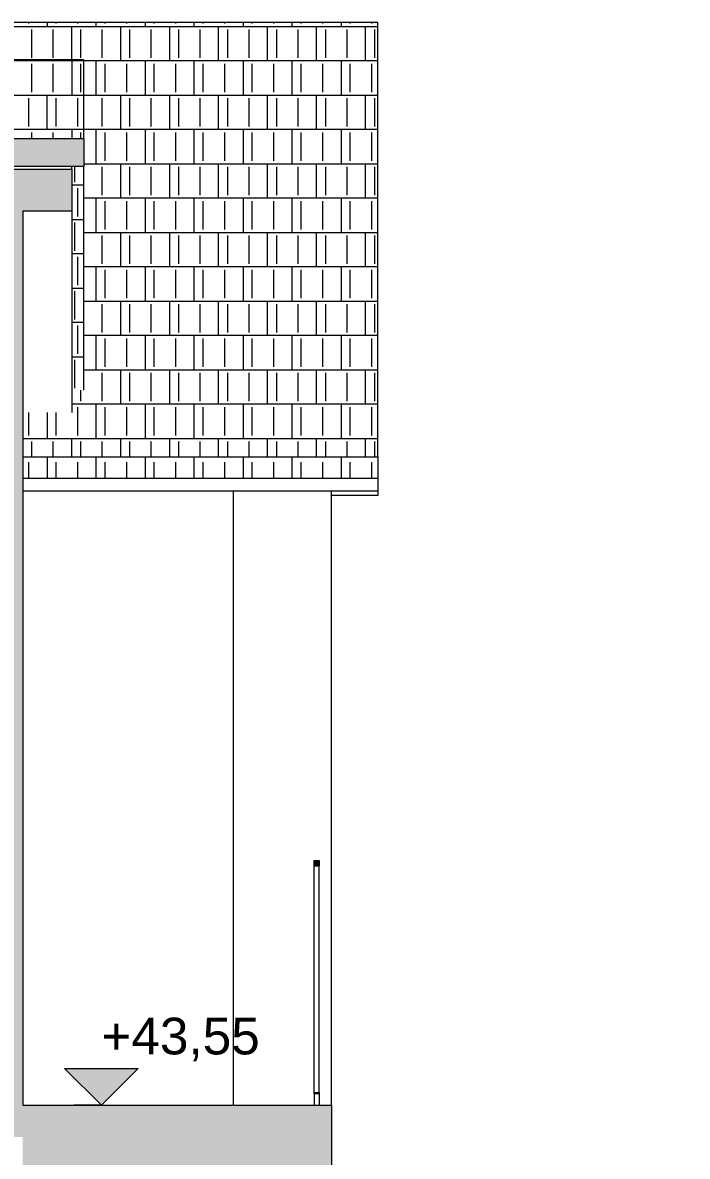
# Model space of a CAD drawing. Header units: metres. Extents: x -111189 to -108577, y -72951 to -72647.
# Drawn here: x -108910.91 to -108908.197, y -72938.841 to -72934.21 of the extents above; entities that cross this region are included whole.
import ezdxf

# ---------------------------------------------------------------- set-up
doc = ezdxf.new("R2010")
doc.units = ezdxf.units.M
doc.header["$MEASUREMENT"] = 0
for name, color, linetype in [('03 - COBERTURA', 7, 'Continuous'), ('03 - LAJES', 7, 'Continuous'), ('05 - PAREDES..35', 7, 'Continuous'), ('06 - ESCADAS _ GUARDAS', 7, 'Continuous'), ('06 - FORRA', 7, 'Continuous'), ('12 - COTAS GERAIS', 7, 'Continuous')]:
    doc.layers.add(name, color=color, linetype=linetype)
doc.styles.add('ESTILO_GERADO_7', font='')
doc.styles.get('ESTILO_GERADO_7').set_extended_font_data('Helvetica')
doc.dimstyles.new('ESTILO_GERADO__5', dxfattribs={"dimtxt": 0.15, "dimasz": 0.114, "dimexe": 0.18, "dimexo": 0.0625, "dimgap": 0, "dimtad": 1, "dimzin": 0, "dimdsep": 46, "dimtxsty": 'ESTILO_GERADO_7', "dimblk": 'ARROWHEAD_2', "dimblk1": 'ARROWHEAD_2', "dimblk2": 'ARROWHEAD_2', "dimcen": 0.09, "dimse1": 1, "dimse2": 1, "dimclrd": 7, "dimclre": 7, "dimclrt": 7, "dimadec": 0, "dimazin": 0, "dimtfac": 1, "dimtdec": 4, "dimtmove": 0, "dimatfit": 3, "dimfxl": 1, "dimtolj": 1, "dimtzin": 0, "dimarcsym": 0})

# ---------------------------------------------------------------- blocks, each defined once
blk = doc.blocks.new('*X1050', base_point=(-108745.4296, -72941.9624))
at = {"layer": '05 - PAREDES..35', "color": 7, "linetype": 'Continuous', "lineweight": 13}
for p, q in [((-108910.8847, -72934.2135), (-108910.8847, -72934.2103)), ((-108910.8097, -72934.2103), (-108910.8097, -72934.2256)), ((-108910.7727, -72934.2135), (-108910.7727, -72934.2103)), ((-108910.6847, -72934.2135), (-108910.6847, -72934.2103)), ((-108910.6097, -72934.2256), (-108910.6097, -72934.2103)), ((-108910.5727, -72934.2135), (-108910.5727, -72934.2103)), ((-108910.4847, -72934.2135), (-108910.4847, -72934.2103)), ((-108910.4097, -72934.2103), (-108910.4097, -72934.2256)), ((-108910.3727, -72934.2135), (-108910.3727, -72934.2103)), ((-108910.2847, -72934.2135), (-108910.2847, -72934.2103)), ((-108910.2097, -72934.2256), (-108910.2097, -72934.2103)), ((-108910.1727, -72934.2135), (-108910.1727, -72934.2103)), ((-108910.0847, -72934.2135), (-108910.0847, -72934.2103)), ((-108910.0097, -72934.2103), (-108910.0097, -72934.2256)), ((-108909.9727, -72934.2135), (-108909.9727, -72934.2103)), ((-108909.8847, -72934.2135), (-108909.8847, -72934.2103)), ((-108909.8097, -72934.2256), (-108909.8097, -72934.2103)), ((-108909.7727, -72934.2135), (-108909.7727, -72934.2103)), ((-108909.6847, -72934.2135), (-108909.6847, -72934.2103)), ((-108909.6097, -72934.2103), (-108909.6097, -72934.2256)), ((-108909.5727, -72934.2135), (-108909.5727, -72934.2103)), ((-108909.4847, -72934.2135), (-108909.4847, -72934.2103)), ((-108911.2097, -72934.2256), (-108910.8097, -72934.2256)), ((-108910.8727, -72934.3538), (-108910.8727, -72934.2376)), ((-108910.8097, -72934.2256), (-108910.4097, -72934.2256)), ((-108910.7847, -72934.3538), (-108910.7847, -72934.2376)), ((-108910.7097, -72934.3616), (-108910.7097, -72934.2256)), ((-108910.6727, -72934.3538), (-108910.6727, -72934.2376)), ((-108910.5847, -72934.3538), (-108910.5847, -72934.2376)), ((-108910.5097, -72934.3658), (-108910.5097, -72934.2256)), ((-108910.4727, -72934.3538), (-108910.4727, -72934.2376)), ((-108910.4097, -72934.2256), (-108910.0097, -72934.2256)), ((-108910.3847, -72934.3538), (-108910.3847, -72934.2376)), ((-108910.3097, -72934.3658), (-108910.3097, -72934.2256)), ((-108910.2727, -72934.3538), (-108910.2727, -72934.2376)), ((-108910.1847, -72934.3538), (-108910.1847, -72934.2376)), ((-108910.1097, -72934.3658), (-108910.1097, -72934.2256)), ((-108910.0727, -72934.3538), (-108910.0727, -72934.2376)), ((-108910.0097, -72934.2256), (-108909.6097, -72934.2256)), ((-108909.9847, -72934.3538), (-108909.9847, -72934.2376)), ((-108909.9097, -72934.3658), (-108909.9097, -72934.2256)), ((-108909.8727, -72934.3538), (-108909.8727, -72934.2376)), ((-108909.7847, -72934.3538), (-108909.7847, -72934.2376)), ((-108909.7097, -72934.3658), (-108909.7097, -72934.2256)), ((-108909.6727, -72934.3538), (-108909.6727, -72934.2376)), ((-108909.6097, -72934.2256), (-108909.4597, -72934.2256)), ((-108909.5847, -72934.3538), (-108909.5847, -72934.2376)), ((-108909.5097, -72934.3658), (-108909.5097, -72934.2256)), ((-108909.4727, -72934.3538), (-108909.4727, -72934.2376)), ((-108910.4097, -72934.3658), (-108910.6597, -72934.3658)), ((-108910.6097, -72934.5061), (-108910.6097, -72934.3658)), ((-108910.5727, -72934.494), (-108910.5727, -72934.3779)), ((-108910.4847, -72934.494), (-108910.4847, -72934.3779)), ((-108910.0097, -72934.3658), (-108910.4097, -72934.3658)), ((-108910.4097, -72934.3658), (-108910.4097, -72934.5061)), ((-108910.3727, -72934.494), (-108910.3727, -72934.3779)), ((-108910.2847, -72934.494), (-108910.2847, -72934.3779)), ((-108910.2097, -72934.5061), (-108910.2097, -72934.3658)), ((-108910.1727, -72934.494), (-108910.1727, -72934.3779)), ((-108910.0847, -72934.494), (-108910.0847, -72934.3779)), ((-108909.6097, -72934.3658), (-108910.0097, -72934.3658)), ((-108910.0097, -72934.3658), (-108910.0097, -72934.5061)), ((-108909.9727, -72934.494), (-108909.9727, -72934.3779)), ((-108909.8847, -72934.494), (-108909.8847, -72934.3779)), ((-108909.8097, -72934.5061), (-108909.8097, -72934.3658)), ((-108909.7727, -72934.494), (-108909.7727, -72934.3779)), ((-108909.6847, -72934.494), (-108909.6847, -72934.3779)), ((-108909.4597, -72934.3658), (-108909.6097, -72934.3658)), ((-108909.6097, -72934.3658), (-108909.6097, -72934.5061)), ((-108909.5727, -72934.494), (-108909.5727, -72934.3779)), ((-108909.4847, -72934.494), (-108909.4847, -72934.3779)), ((-108910.6597, -72934.5061), (-108910.4097, -72934.5061)), ((-108910.5847, -72934.6343), (-108910.5847, -72934.5181)), ((-108910.5097, -72934.6463), (-108910.5097, -72934.5061)), ((-108910.4727, -72934.6343), (-108910.4727, -72934.5181)), ((-108910.4097, -72934.5061), (-108910.0097, -72934.5061)), ((-108910.3847, -72934.6343), (-108910.3847, -72934.5181)), ((-108910.3097, -72934.6463), (-108910.3097, -72934.5061)), ((-108910.2727, -72934.6343), (-108910.2727, -72934.5181)), ((-108910.1847, -72934.6343), (-108910.1847, -72934.5181)), ((-108910.1097, -72934.6463), (-108910.1097, -72934.5061)), ((-108910.0727, -72934.6343), (-108910.0727, -72934.5181)), ((-108910.0097, -72934.5061), (-108909.6097, -72934.5061)), ((-108909.9847, -72934.6343), (-108909.9847, -72934.5181)), ((-108909.9097, -72934.6463), (-108909.9097, -72934.5061)), ((-108909.8727, -72934.6343), (-108909.8727, -72934.5181)), ((-108909.7847, -72934.6343), (-108909.7847, -72934.5181)), ((-108909.7097, -72934.6463), (-108909.7097, -72934.5061)), ((-108909.6727, -72934.6343), (-108909.6727, -72934.5181)), ((-108909.6097, -72934.5061), (-108909.4597, -72934.5061)), ((-108909.5847, -72934.6343), (-108909.5847, -72934.5181)), ((-108909.5097, -72934.6463), (-108909.5097, -72934.5061)), ((-108909.4727, -72934.6343), (-108909.4727, -72934.5181)), ((-108910.4097, -72934.6463), (-108910.6597, -72934.6463)), ((-108910.6097, -72934.7865), (-108910.6097, -72934.6463)), ((-108910.5727, -72934.7745), (-108910.5727, -72934.6584)), ((-108910.4847, -72934.7745), (-108910.4847, -72934.6584)), ((-108910.0097, -72934.6463), (-108910.4097, -72934.6463)), ((-108910.4097, -72934.6463), (-108910.4097, -72934.7865)), ((-108910.3727, -72934.7745), (-108910.3727, -72934.6584)), ((-108910.2847, -72934.7745), (-108910.2847, -72934.6584)), ((-108910.2097, -72934.7865), (-108910.2097, -72934.6463)), ((-108910.1727, -72934.7745), (-108910.1727, -72934.6584)), ((-108910.0847, -72934.7745), (-108910.0847, -72934.6584)), ((-108909.6097, -72934.6463), (-108910.0097, -72934.6463)), ((-108910.0097, -72934.6463), (-108910.0097, -72934.7865)), ((-108909.9727, -72934.7745), (-108909.9727, -72934.6584)), ((-108909.8847, -72934.7745), (-108909.8847, -72934.6584)), ((-108909.8097, -72934.7865), (-108909.8097, -72934.6463)), ((-108909.7727, -72934.7745), (-108909.7727, -72934.6584)), ((-108909.6847, -72934.7745), (-108909.6847, -72934.6584)), ((-108909.4597, -72934.6463), (-108909.6097, -72934.6463)), ((-108909.6097, -72934.6463), (-108909.6097, -72934.7865)), ((-108909.5727, -72934.7745), (-108909.5727, -72934.6584)), ((-108909.4847, -72934.7745), (-108909.4847, -72934.6584)), ((-108910.6597, -72934.7865), (-108910.4097, -72934.7865)), ((-108910.5847, -72934.9147), (-108910.5847, -72934.7986)), ((-108910.5097, -72934.9268), (-108910.5097, -72934.7865)), ((-108910.4727, -72934.9147), (-108910.4727, -72934.7986)), ((-108910.4097, -72934.7865), (-108910.0097, -72934.7865)), ((-108910.3847, -72934.9147), (-108910.3847, -72934.7986)), ((-108910.3097, -72934.9268), (-108910.3097, -72934.7865)), ((-108910.2727, -72934.9147), (-108910.2727, -72934.7986)), ((-108910.1847, -72934.9147), (-108910.1847, -72934.7986)), ((-108910.1097, -72934.9268), (-108910.1097, -72934.7865)), ((-108910.0727, -72934.9147), (-108910.0727, -72934.7986)), ((-108910.0097, -72934.7865), (-108909.6097, -72934.7865)), ((-108909.9847, -72934.9147), (-108909.9847, -72934.7986)), ((-108909.9097, -72934.9268), (-108909.9097, -72934.7865)), ((-108909.8727, -72934.9147), (-108909.8727, -72934.7986)), ((-108909.7847, -72934.9147), (-108909.7847, -72934.7986)), ((-108909.7097, -72934.9268), (-108909.7097, -72934.7865)), ((-108909.6727, -72934.9147), (-108909.6727, -72934.7986)), ((-108909.6097, -72934.7865), (-108909.4597, -72934.7865)), ((-108909.5847, -72934.9147), (-108909.5847, -72934.7986)), ((-108909.5097, -72934.9268), (-108909.5097, -72934.7865)), ((-108909.4727, -72934.9147), (-108909.4727, -72934.7986)), ((-108910.4097, -72934.9268), (-108910.6597, -72934.9268)), ((-108910.6097, -72935.067), (-108910.6097, -72934.9268)), ((-108910.5727, -72935.055), (-108910.5727, -72934.9388)), ((-108910.4847, -72935.055), (-108910.4847, -72934.9388)), ((-108910.0097, -72934.9268), (-108910.4097, -72934.9268)), ((-108910.4097, -72934.9268), (-108910.4097, -72935.067)), ((-108910.3727, -72935.055), (-108910.3727, -72934.9388)), ((-108910.2847, -72935.055), (-108910.2847, -72934.9388)), ((-108910.2097, -72935.067), (-108910.2097, -72934.9268)), ((-108910.1727, -72935.055), (-108910.1727, -72934.9388)), ((-108910.0847, -72935.055), (-108910.0847, -72934.9388)), ((-108909.6097, -72934.9268), (-108910.0097, -72934.9268)), ((-108910.0097, -72934.9268), (-108910.0097, -72935.067)), ((-108909.9727, -72935.055), (-108909.9727, -72934.9388)), ((-108909.8847, -72935.055), (-108909.8847, -72934.9388)), ((-108909.8097, -72935.067), (-108909.8097, -72934.9268)), ((-108909.7727, -72935.055), (-108909.7727, -72934.9388)), ((-108909.6847, -72935.055), (-108909.6847, -72934.9388)), ((-108909.4597, -72934.9268), (-108909.6097, -72934.9268)), ((-108909.6097, -72934.9268), (-108909.6097, -72935.067)), ((-108909.5727, -72935.055), (-108909.5727, -72934.9388)), ((-108909.4847, -72935.055), (-108909.4847, -72934.9388)), ((-108910.6597, -72935.067), (-108910.4097, -72935.067)), ((-108910.5847, -72935.1952), (-108910.5847, -72935.0791)), ((-108910.5097, -72935.2073), (-108910.5097, -72935.067)), ((-108910.4727, -72935.1952), (-108910.4727, -72935.0791)), ((-108910.4097, -72935.067), (-108910.0097, -72935.067)), ((-108910.3847, -72935.1952), (-108910.3847, -72935.0791)), ((-108910.3097, -72935.2073), (-108910.3097, -72935.067)), ((-108910.2727, -72935.1952), (-108910.2727, -72935.0791)), ((-108910.1847, -72935.1952), (-108910.1847, -72935.0791)), ((-108910.1097, -72935.2073), (-108910.1097, -72935.067)), ((-108910.0727, -72935.1952), (-108910.0727, -72935.0791)), ((-108910.0097, -72935.067), (-108909.6097, -72935.067)), ((-108909.9847, -72935.1952), (-108909.9847, -72935.0791)), ((-108909.9097, -72935.2073), (-108909.9097, -72935.067)), ((-108909.8727, -72935.1952), (-108909.8727, -72935.0791)), ((-108909.7847, -72935.1952), (-108909.7847, -72935.0791)), ((-108909.7097, -72935.2073), (-108909.7097, -72935.067)), ((-108909.6727, -72935.1952), (-108909.6727, -72935.0791)), ((-108909.6097, -72935.067), (-108909.4597, -72935.067)), ((-108909.5847, -72935.1952), (-108909.5847, -72935.0791)), ((-108909.5097, -72935.2073), (-108909.5097, -72935.067)), ((-108909.4727, -72935.1952), (-108909.4727, -72935.0791)), ((-108910.4097, -72935.2073), (-108910.6597, -72935.2073)), ((-108910.6097, -72935.3475), (-108910.6097, -72935.2073)), ((-108910.5727, -72935.3355), (-108910.5727, -72935.2193)), ((-108910.4847, -72935.3355), (-108910.4847, -72935.2193)), ((-108910.0097, -72935.2073), (-108910.4097, -72935.2073)), ((-108910.4097, -72935.2073), (-108910.4097, -72935.3475)), ((-108910.3727, -72935.3355), (-108910.3727, -72935.2193)), ((-108910.2847, -72935.3355), (-108910.2847, -72935.2193)), ((-108910.2097, -72935.3475), (-108910.2097, -72935.2073)), ((-108910.1727, -72935.3355), (-108910.1727, -72935.2193)), ((-108910.0847, -72935.3355), (-108910.0847, -72935.2193)), ((-108909.6097, -72935.2073), (-108910.0097, -72935.2073)), ((-108910.0097, -72935.2073), (-108910.0097, -72935.3475)), ((-108909.9727, -72935.3355), (-108909.9727, -72935.2193)), ((-108909.8847, -72935.3355), (-108909.8847, -72935.2193)), ((-108909.8097, -72935.3475), (-108909.8097, -72935.2073)), ((-108909.7727, -72935.3355), (-108909.7727, -72935.2193)), ((-108909.6847, -72935.3355), (-108909.6847, -72935.2193)), ((-108909.4597, -72935.2073), (-108909.6097, -72935.2073)), ((-108909.6097, -72935.2073), (-108909.6097, -72935.3475)), ((-108909.5727, -72935.3355), (-108909.5727, -72935.2193)), ((-108909.4847, -72935.3355), (-108909.4847, -72935.2193)), ((-108910.6597, -72935.3475), (-108910.4097, -72935.3475)), ((-108910.5847, -72935.4757), (-108910.5847, -72935.3596)), ((-108910.5097, -72935.4877), (-108910.5097, -72935.3475)), ((-108910.4727, -72935.4757), (-108910.4727, -72935.3596)), ((-108910.4097, -72935.3475), (-108910.0097, -72935.3475)), ((-108910.3847, -72935.4757), (-108910.3847, -72935.3596)), ((-108910.3097, -72935.4877), (-108910.3097, -72935.3475)), ((-108910.2727, -72935.4757), (-108910.2727, -72935.3596)), ((-108910.1847, -72935.4757), (-108910.1847, -72935.3596)), ((-108910.1097, -72935.4877), (-108910.1097, -72935.3475)), ((-108910.0727, -72935.4757), (-108910.0727, -72935.3596)), ((-108910.0097, -72935.3475), (-108909.6097, -72935.3475)), ((-108909.9847, -72935.4757), (-108909.9847, -72935.3596)), ((-108909.9097, -72935.4877), (-108909.9097, -72935.3475)), ((-108909.8727, -72935.4757), (-108909.8727, -72935.3596)), ((-108909.7847, -72935.4757), (-108909.7847, -72935.3596)), ((-108909.7097, -72935.4877), (-108909.7097, -72935.3475)), ((-108909.6727, -72935.4757), (-108909.6727, -72935.3596)), ((-108909.6097, -72935.3475), (-108909.4597, -72935.3475)), ((-108909.5847, -72935.4757), (-108909.5847, -72935.3596)), ((-108909.5097, -72935.4877), (-108909.5097, -72935.3475)), ((-108909.4727, -72935.4757), (-108909.4727, -72935.3596)), ((-108910.4097, -72935.4877), (-108910.6597, -72935.4877)), ((-108910.6097, -72935.628), (-108910.6097, -72935.4877)), ((-108910.5727, -72935.6159), (-108910.5727, -72935.4998)), ((-108910.4847, -72935.6159), (-108910.4847, -72935.4998)), ((-108910.0097, -72935.4877), (-108910.4097, -72935.4877)), ((-108910.4097, -72935.4877), (-108910.4097, -72935.628)), ((-108910.3727, -72935.6159), (-108910.3727, -72935.4998)), ((-108910.2847, -72935.6159), (-108910.2847, -72935.4998)), ((-108910.2097, -72935.628), (-108910.2097, -72935.4877)), ((-108910.1727, -72935.6159), (-108910.1727, -72935.4998)), ((-108910.0847, -72935.6159), (-108910.0847, -72935.4998)), ((-108909.6097, -72935.4877), (-108910.0097, -72935.4877)), ((-108910.0097, -72935.4877), (-108910.0097, -72935.628)), ((-108909.9727, -72935.6159), (-108909.9727, -72935.4998)), ((-108909.8847, -72935.6159), (-108909.8847, -72935.4998)), ((-108909.8097, -72935.628), (-108909.8097, -72935.4877)), ((-108909.7727, -72935.6159), (-108909.7727, -72935.4998)), ((-108909.6847, -72935.6159), (-108909.6847, -72935.4998)), ((-108909.4597, -72935.4877), (-108909.6097, -72935.4877)), ((-108909.6097, -72935.4877), (-108909.6097, -72935.628)), ((-108909.5727, -72935.6159), (-108909.5727, -72935.4998)), ((-108909.4847, -72935.6159), (-108909.4847, -72935.4998)), ((-108910.6597, -72935.628), (-108910.4097, -72935.628)), ((-108910.5847, -72935.7112), (-108910.5847, -72935.64)), ((-108910.5097, -72935.7112), (-108910.5097, -72935.628)), ((-108910.4727, -72935.7112), (-108910.4727, -72935.64)), ((-108910.4097, -72935.628), (-108910.0097, -72935.628)), ((-108910.3847, -72935.7112), (-108910.3847, -72935.64)), ((-108910.3097, -72935.7112), (-108910.3097, -72935.628)), ((-108910.2727, -72935.7112), (-108910.2727, -72935.64)), ((-108910.1847, -72935.7112), (-108910.1847, -72935.64)), ((-108910.1097, -72935.7112), (-108910.1097, -72935.628)), ((-108910.0727, -72935.7112), (-108910.0727, -72935.64)), ((-108910.0097, -72935.628), (-108909.6097, -72935.628)), ((-108909.9847, -72935.7112), (-108909.9847, -72935.64)), ((-108909.9097, -72935.7112), (-108909.9097, -72935.628)), ((-108909.8727, -72935.7112), (-108909.8727, -72935.64)), ((-108909.7847, -72935.7112), (-108909.7847, -72935.64)), ((-108909.7097, -72935.7112), (-108909.7097, -72935.628)), ((-108909.6727, -72935.7112), (-108909.6727, -72935.64)), ((-108909.6097, -72935.628), (-108909.4597, -72935.628)), ((-108909.5847, -72935.7112), (-108909.5847, -72935.64)), ((-108909.5097, -72935.7112), (-108909.5097, -72935.628)), ((-108909.4727, -72935.7112), (-108909.4727, -72935.64))]:
    blk.add_line(p, q, dxfattribs=at)
blk = doc.blocks.new('*X1051', base_point=(-108745.4296, -72941.9624))
at = {"layer": '05 - PAREDES..35', "color": 7, "linetype": 'Continuous', "lineweight": 13}
for p, q in [((-108910.8727, -72935.9841), (-108910.8727, -72935.9522)), ((-108910.7847, -72935.9841), (-108910.7847, -72935.9522)), ((-108910.7097, -72935.9841), (-108910.7097, -72935.9522)), ((-108910.6727, -72935.9841), (-108910.6727, -72935.9522)), ((-108910.5847, -72935.9841), (-108910.5847, -72935.9522)), ((-108910.5097, -72935.9841), (-108910.5097, -72935.9522)), ((-108910.4727, -72935.9841), (-108910.4727, -72935.9522)), ((-108910.3847, -72935.9841), (-108910.3847, -72935.9522)), ((-108910.3097, -72935.9841), (-108910.3097, -72935.9522)), ((-108910.2727, -72935.9841), (-108910.2727, -72935.9522)), ((-108910.1847, -72935.9841), (-108910.1847, -72935.9522)), ((-108910.1097, -72935.9841), (-108910.1097, -72935.9522)), ((-108910.0727, -72935.9841), (-108910.0727, -72935.9522)), ((-108909.9847, -72935.9841), (-108909.9847, -72935.9522)), ((-108909.9097, -72935.9841), (-108909.9097, -72935.9522)), ((-108909.8727, -72935.9841), (-108909.8727, -72935.9522)), ((-108909.7847, -72935.9841), (-108909.7847, -72935.9522)), ((-108909.7097, -72935.9841), (-108909.7097, -72935.9522)), ((-108909.6727, -72935.9841), (-108909.6727, -72935.9522)), ((-108909.5847, -72935.9841), (-108909.5847, -72935.9522)), ((-108909.5097, -72935.9841), (-108909.5097, -72935.9522)), ((-108909.4727, -72935.9841), (-108909.4727, -72935.9522))]:
    blk.add_line(p, q, dxfattribs=at)
blk = doc.blocks.new('Corte Elem_471_1', base_point=(-108745.4296, -72941.9624))
at = {"layer": '05 - PAREDES..35', "linetype": 'Continuous', "lineweight": 13}
blk.add_hatch(color=251, dxfattribs=at).paths.add_polyline_path([(-108911.1597, -72938.7624), (-108910.9097, -72938.7624), (-108910.9097, -72934.9804), (-108911.1597, -72934.9804)])
at = {"layer": '05 - PAREDES..35', "color": 7, "linetype": 'Continuous', "lineweight": 20}
blk.add_line((-108910.9097, -72934.9804), (-108910.9097, -72938.6324), dxfattribs=at)
at = {"layer": '05 - PAREDES..35', "lineweight": 0}
for name in ['*X1050', '*X1051']:
    blk.add_blockref(name, (-108745.4296, -72941.9624), dxfattribs=at)
blk = doc.blocks.new('*X1113', base_point=(-108745.4296, -72941.9624))
at = {"layer": '03 - COBERTURA', "color": 7, "linetype": 'Continuous', "lineweight": 13}
for p, q in [((-108910.6727, -72935.7562), (-108910.6727, -72935.7112)), ((-108910.5847, -72935.7562), (-108910.5847, -72935.7112)), ((-108910.5097, -72935.7682), (-108910.5097, -72935.7112)), ((-108910.4727, -72935.7562), (-108910.4727, -72935.7112)), ((-108910.3847, -72935.7562), (-108910.3847, -72935.7112)), ((-108910.3097, -72935.7682), (-108910.3097, -72935.7112)), ((-108910.2727, -72935.7562), (-108910.2727, -72935.7112)), ((-108910.1847, -72935.7562), (-108910.1847, -72935.7112)), ((-108910.1097, -72935.7682), (-108910.1097, -72935.7112)), ((-108910.0727, -72935.7562), (-108910.0727, -72935.7112)), ((-108909.9847, -72935.7562), (-108909.9847, -72935.7112)), ((-108909.9097, -72935.7682), (-108909.9097, -72935.7112)), ((-108909.8727, -72935.7562), (-108909.8727, -72935.7112)), ((-108909.7847, -72935.7562), (-108909.7847, -72935.7112)), ((-108909.7097, -72935.7682), (-108909.7097, -72935.7112)), ((-108909.6727, -72935.7562), (-108909.6727, -72935.7112)), ((-108909.5847, -72935.7562), (-108909.5847, -72935.7112)), ((-108909.5097, -72935.7682), (-108909.5097, -72935.7112)), ((-108909.4727, -72935.7562), (-108909.4727, -72935.7112)), ((-108910.4097, -72935.7682), (-108910.7097, -72935.7682)), ((-108910.6847, -72935.8964), (-108910.6847, -72935.7803)), ((-108910.6097, -72935.9085), (-108910.6097, -72935.7682)), ((-108910.5727, -72935.8964), (-108910.5727, -72935.7803)), ((-108910.4847, -72935.8964), (-108910.4847, -72935.7803)), ((-108910.0097, -72935.7682), (-108910.4097, -72935.7682)), ((-108910.4097, -72935.7682), (-108910.4097, -72935.9085)), ((-108910.3727, -72935.8964), (-108910.3727, -72935.7803)), ((-108910.2847, -72935.8964), (-108910.2847, -72935.7803)), ((-108910.2097, -72935.9085), (-108910.2097, -72935.7682)), ((-108910.1727, -72935.8964), (-108910.1727, -72935.7803)), ((-108910.0847, -72935.8964), (-108910.0847, -72935.7803)), ((-108909.6097, -72935.7682), (-108910.0097, -72935.7682)), ((-108910.0097, -72935.7682), (-108910.0097, -72935.9085)), ((-108909.9727, -72935.8964), (-108909.9727, -72935.7803)), ((-108909.8847, -72935.8964), (-108909.8847, -72935.7803)), ((-108909.8097, -72935.9085), (-108909.8097, -72935.7682)), ((-108909.7727, -72935.8964), (-108909.7727, -72935.7803)), ((-108909.6847, -72935.8964), (-108909.6847, -72935.7803)), ((-108909.4597, -72935.7682), (-108909.6097, -72935.7682)), ((-108909.6097, -72935.7682), (-108909.6097, -72935.9085)), ((-108909.5727, -72935.8964), (-108909.5727, -72935.7803)), ((-108909.4847, -72935.8964), (-108909.4847, -72935.7803)), ((-108910.8847, -72935.8964), (-108910.8847, -72935.8027)), ((-108910.8097, -72935.8027), (-108910.8097, -72935.9085)), ((-108910.7727, -72935.8964), (-108910.7727, -72935.8027)), ((-108910.9097, -72935.9085), (-108910.8097, -72935.9085)), ((-108910.8727, -72935.9522), (-108910.8727, -72935.9205)), ((-108910.8097, -72935.9085), (-108910.4097, -72935.9085)), ((-108910.7847, -72935.9522), (-108910.7847, -72935.9205)), ((-108910.7097, -72935.9522), (-108910.7097, -72935.9085)), ((-108910.6727, -72935.9522), (-108910.6727, -72935.9205)), ((-108910.5847, -72935.9522), (-108910.5847, -72935.9205)), ((-108910.5097, -72935.9522), (-108910.5097, -72935.9085)), ((-108910.4727, -72935.9522), (-108910.4727, -72935.9205)), ((-108910.4097, -72935.9085), (-108910.0097, -72935.9085)), ((-108910.3847, -72935.9522), (-108910.3847, -72935.9205)), ((-108910.3097, -72935.9522), (-108910.3097, -72935.9085)), ((-108910.2727, -72935.9522), (-108910.2727, -72935.9205)), ((-108910.1847, -72935.9522), (-108910.1847, -72935.9205)), ((-108910.1097, -72935.9522), (-108910.1097, -72935.9085)), ((-108910.0727, -72935.9522), (-108910.0727, -72935.9205)), ((-108910.0097, -72935.9085), (-108909.6097, -72935.9085)), ((-108909.9847, -72935.9522), (-108909.9847, -72935.9205)), ((-108909.9097, -72935.9522), (-108909.9097, -72935.9085)), ((-108909.8727, -72935.9522), (-108909.8727, -72935.9205)), ((-108909.7847, -72935.9522), (-108909.7847, -72935.9205)), ((-108909.7097, -72935.9522), (-108909.7097, -72935.9085)), ((-108909.6727, -72935.9522), (-108909.6727, -72935.9205)), ((-108909.6097, -72935.9085), (-108909.4597, -72935.9085)), ((-108909.5847, -72935.9522), (-108909.5847, -72935.9205)), ((-108909.5097, -72935.9522), (-108909.5097, -72935.9085)), ((-108909.4727, -72935.9522), (-108909.4727, -72935.9205))]:
    blk.add_line(p, q, dxfattribs=at)
blk = doc.blocks.new('*X1114', base_point=(-108745.4296, -72941.9624))
at = {"layer": '03 - COBERTURA', "color": 7, "linetype": 'Continuous', "lineweight": 13}
for p, q in [((-108910.8847, -72936.0717), (-108910.8847, -72936.006)), ((-108910.8097, -72935.9841), (-108910.8097, -72936.0717)), ((-108910.7727, -72936.0717), (-108910.7727, -72936.006)), ((-108910.6847, -72936.0717), (-108910.6847, -72936.006)), ((-108910.6097, -72936.0717), (-108910.6097, -72935.9841)), ((-108910.5727, -72936.0717), (-108910.5727, -72936.006)), ((-108910.4847, -72936.0717), (-108910.4847, -72936.006)), ((-108910.4097, -72935.9841), (-108910.4097, -72936.0717)), ((-108910.3727, -72936.0717), (-108910.3727, -72936.006)), ((-108910.2847, -72936.0717), (-108910.2847, -72936.006)), ((-108910.2097, -72936.0717), (-108910.2097, -72935.9841)), ((-108910.1727, -72936.0717), (-108910.1727, -72936.006)), ((-108910.0847, -72936.0717), (-108910.0847, -72936.006)), ((-108910.0097, -72935.9841), (-108910.0097, -72936.0717)), ((-108909.9727, -72936.0717), (-108909.9727, -72936.006)), ((-108909.8847, -72936.0717), (-108909.8847, -72936.006)), ((-108909.8097, -72936.0717), (-108909.8097, -72935.9841)), ((-108909.7727, -72936.0717), (-108909.7727, -72936.006)), ((-108909.6847, -72936.0717), (-108909.6847, -72936.006)), ((-108909.6097, -72935.9841), (-108909.6097, -72936.0717)), ((-108909.5727, -72936.0717), (-108909.5727, -72936.006)), ((-108909.4847, -72936.0717), (-108909.4847, -72936.006))]:
    blk.add_line(p, q, dxfattribs=at)
blk = doc.blocks.new('Corte Elem_528_1', base_point=(-108745.4296, -72941.9624))
at = {"layer": '03 - COBERTURA', "color": 7, "linetype": 'Continuous', "lineweight": 13}
for p, q in [((-108909.4597, -72934.2103), (-108920.0097, -72934.2103)), ((-108909.4597, -72935.9841), (-108909.4597, -72934.2103)), ((-108910.9097, -72935.9841), (-108909.4597, -72935.9841)), ((-108909.4597, -72935.9841), (-108909.4597, -72936.0717)), ((-108909.4597, -72936.0717), (-108910.9097, -72936.0717))]:
    blk.add_line(p, q, dxfattribs=at)
at = {"layer": '03 - COBERTURA', "lineweight": 0}
for name in ['*X1113', '*X1114']:
    blk.add_blockref(name, (-108745.4296, -72941.9624), dxfattribs=at)
blk = doc.blocks.new('*X1116', base_point=(-108745.4296, -72941.9624))
at = {"layer": '03 - COBERTURA', "color": 7, "linetype": 'Continuous', "lineweight": 13}
for p, q in [((-108910.7097, -72934.3658), (-108911.1097, -72934.3658)), ((-108910.8727, -72934.494), (-108910.8727, -72934.3779)), ((-108910.8097, -72934.3658), (-108910.8097, -72934.3616)), ((-108910.7847, -72934.494), (-108910.7847, -72934.3779)), ((-108910.6597, -72934.3658), (-108910.7097, -72934.3658)), ((-108910.7097, -72934.3658), (-108910.7097, -72934.5061)), ((-108910.6727, -72934.494), (-108910.6727, -72934.3779)), ((-108911.1097, -72934.5061), (-108910.7097, -72934.5061)), ((-108910.8847, -72934.6343), (-108910.8847, -72934.5181)), ((-108910.8097, -72934.6463), (-108910.8097, -72934.5061)), ((-108910.7727, -72934.6343), (-108910.7727, -72934.5181)), ((-108910.7097, -72934.5061), (-108910.6597, -72934.5061)), ((-108910.6847, -72934.6343), (-108910.6847, -72934.5181)), ((-108910.7097, -72934.6463), (-108911.1097, -72934.6463)), ((-108910.8727, -72934.6831), (-108910.8727, -72934.6584)), ((-108910.7847, -72934.6831), (-108910.7847, -72934.6584)), ((-108910.6597, -72934.6463), (-108910.7097, -72934.6463)), ((-108910.7097, -72934.6463), (-108910.7097, -72934.6831)), ((-108910.6727, -72934.6831), (-108910.6727, -72934.6584))]:
    blk.add_line(p, q, dxfattribs=at)
blk = doc.blocks.new('*X1118', base_point=(-108745.4296, -72941.9624))
at = {"layer": '03 - COBERTURA', "color": 7, "linetype": 'Continuous', "lineweight": 13}
for p, q in [((-108910.6967, -72934.8621), (-108910.6967, -72934.7972)), ((-108910.6597, -72934.8742), (-108910.7097, -72934.8742)), ((-108910.6847, -72935.0024), (-108910.6847, -72934.8862)), ((-108910.7097, -72935.0144), (-108910.6597, -72935.0144)), ((-108910.6967, -72935.1426), (-108910.6967, -72935.0265)), ((-108910.6597, -72935.1546), (-108910.7097, -72935.1546)), ((-108910.6847, -72935.2828), (-108910.6847, -72935.1667)), ((-108910.7097, -72935.2949), (-108910.6597, -72935.2949)), ((-108910.6967, -72935.4231), (-108910.6967, -72935.3069)), ((-108910.6597, -72935.4351), (-108910.7097, -72935.4351)), ((-108910.6847, -72935.5633), (-108910.6847, -72935.4472)), ((-108910.7097, -72935.5754), (-108910.6597, -72935.5754)), ((-108910.6967, -72935.7036), (-108910.6967, -72935.5874))]:
    blk.add_line(p, q, dxfattribs=at)
blk = doc.blocks.new('Corte Elem_529_1', base_point=(-108745.4296, -72941.9624))
at = {"layer": '03 - COBERTURA', "linetype": 'Continuous', "lineweight": 13}
blk.add_hatch(color=251, dxfattribs=at).paths.add_polyline_path([(-108917.1097, -72934.7972), (-108910.6597, -72934.7972), (-108910.6597, -72934.6831), (-108917.1097, -72934.6831)])
at = {"layer": '03 - COBERTURA', "color": 7, "linetype": 'Continuous', "lineweight": 13}
for p, q in [((-108910.6597, -72934.3616), (-108917.1097, -72934.3616)), ((-108910.6597, -72934.6831), (-108910.6597, -72934.3616)), ((-108910.6597, -72935.7112), (-108910.6597, -72934.7972))]:
    blk.add_line(p, q, dxfattribs=at)
at = {"layer": '03 - COBERTURA', "color": 7, "linetype": 'Continuous', "lineweight": 20}
for p, q in [((-108917.1097, -72934.6831), (-108910.6597, -72934.6831)), ((-108910.6597, -72934.6831), (-108910.6597, -72934.7972)), ((-108910.6597, -72934.7972), (-108917.1097, -72934.7972))]:
    blk.add_line(p, q, dxfattribs=at)
at = {"layer": '03 - COBERTURA', "lineweight": 0}
for name in ['*X1116', '*X1118']:
    blk.add_blockref(name, (-108745.4296, -72941.9624), dxfattribs=at)
blk = doc.blocks.new('Corte Elem_530_1', base_point=(-108745.4296, -72941.9624))
at = {"layer": '03 - COBERTURA', "color": 251, "linetype": 'Continuous', "lineweight": 13}
for p, q in [((-108909.4597, -72936.1412), (-108909.6497, -72936.1412)), ((-108909.4597, -72936.124), (-108909.4597, -72936.1412))]:
    blk.add_line(p, q, dxfattribs=at)
blk = doc.blocks.new('Corte Elem_532_1', base_point=(-108745.4296, -72941.9624))
at = {"layer": '03 - COBERTURA', "linetype": 'Continuous', "lineweight": 13}
blk.add_hatch(color=251, dxfattribs=at).paths.add_polyline_path([(-108917.0597, -72934.8092), (-108917.0597, -72934.9804), (-108916.6097, -72934.9804), (-108916.6097, -72934.9575), (-108913.1597, -72934.9575), (-108913.1597, -72934.9804), (-108913.0097, -72934.9804), (-108913.0097, -72934.9575), (-108911.1597, -72934.9575), (-108911.1597, -72934.9804), (-108910.7097, -72934.9804), (-108910.7097, -72934.8092)])
at = {"layer": '03 - COBERTURA', "color": 7, "linetype": 'Continuous', "lineweight": 20}
for p, q in [((-108917.0597, -72934.8092), (-108910.7097, -72934.8092)), ((-108910.7097, -72934.8092), (-108910.7097, -72934.9804)), ((-108910.7097, -72934.9804), (-108910.9097, -72934.9804))]:
    blk.add_line(p, q, dxfattribs=at)
at = {"layer": '03 - COBERTURA', "color": 7, "linetype": 'Continuous', "lineweight": 13}
blk.add_line((-108910.7097, -72934.8092), (-108910.7097, -72934.7972), dxfattribs=at)
blk = doc.blocks.new('Corte Elem_575_1', base_point=(-108745.4296, -72941.9624))
at = {"layer": '03 - LAJES', "linetype": 'Continuous', "lineweight": 13}
blk.add_hatch(color=251, dxfattribs=at).paths.add_polyline_path([(-108909.6597, -72938.9624), (-108909.6597, -72938.6324), (-108910.9097, -72938.6324), (-108910.9097, -72938.9624)])
at = {"layer": '03 - LAJES', "color": 7, "linetype": 'Continuous', "lineweight": 20}
for p, q in [((-108910.9097, -72938.6324), (-108909.6597, -72938.6324)), ((-108909.9097, -72938.9624), (-108910.9097, -72938.9624))]:
    blk.add_line(p, q, dxfattribs=at)
blk = doc.blocks.new('Corte Elem_578_1', base_point=(-108745.4296, -72941.9624))
at = {"layer": '03 - COBERTURA', "color": 7, "linetype": 'Continuous', "lineweight": 13}
blk.add_line((-108910.7097, -72934.9804), (-108910.7097, -72935.8027), dxfattribs=at)
blk = doc.blocks.new('Corte Elem_579_1', base_point=(-108745.4296, -72941.9624))
at = {"layer": '06 - ESCADAS _ GUARDAS', "color": 7, "linetype": 'Continuous', "lineweight": 13}
for p, q in [((-108909.7197, -72937.6524), (-108909.7197, -72937.6549)), ((-108909.6997, -72937.6524), (-108909.6997, -72937.6549)), ((-108909.7197, -72938.5849), (-108909.7197, -72938.6324)), ((-108909.6997, -72938.5849), (-108909.6997, -72938.6324))]:
    blk.add_line(p, q, dxfattribs=at)
blk = doc.blocks.new('Corte Elem_580_1', base_point=(-108745.4296, -72941.9624))
at = {"layer": '06 - ESCADAS _ GUARDAS', "linetype": 'Continuous', "lineweight": 13}
blk.add_hatch(color=251, dxfattribs=at).paths.add_polyline_path([(-108909.7197, -72937.6324), (-108909.7197, -72937.6524), (-108909.6997, -72937.6524), (-108909.6997, -72937.6324)])
at = {"layer": '06 - ESCADAS _ GUARDAS', "color": 7, "linetype": 'Continuous', "lineweight": 20}
for p, q in [((-108909.7197, -72937.6524), (-108909.7197, -72937.6324)), ((-108909.7197, -72937.6324), (-108909.6997, -72937.6324)), ((-108909.6997, -72937.6324), (-108909.6997, -72937.6524)), ((-108909.6997, -72937.6524), (-108909.7197, -72937.6524))]:
    blk.add_line(p, q, dxfattribs=at)
blk = doc.blocks.new('Corte Elem_581_1', base_point=(-108745.4296, -72941.9624))
at = {"layer": '06 - ESCADAS _ GUARDAS', "linetype": 'Continuous', "lineweight": 13}
blk.add_hatch(color=251, dxfattribs=at).paths.add_polyline_path([(-108909.7197, -72938.5799), (-108909.7197, -72938.5849), (-108909.6997, -72938.5849), (-108909.6997, -72938.5799)])
at = {"layer": '06 - ESCADAS _ GUARDAS', "color": 7, "linetype": 'Continuous', "lineweight": 20}
for p, q in [((-108909.7197, -72938.5849), (-108909.7197, -72938.5799)), ((-108909.7197, -72938.5799), (-108909.6997, -72938.5799)), ((-108909.6997, -72938.5849), (-108909.7197, -72938.5849)), ((-108909.6997, -72938.5799), (-108909.6997, -72938.5849))]:
    blk.add_line(p, q, dxfattribs=at)
blk = doc.blocks.new('Corte Elem_602_1', base_point=(-108745.4296, -72941.9624))
at = {"layer": '06 - ESCADAS _ GUARDAS', "color": 7, "linetype": 'Continuous', "lineweight": 13}
for p, q in [((-108909.7197, -72937.6549), (-108909.6997, -72937.6549)), ((-108909.7197, -72938.5799), (-108909.7197, -72937.6549)), ((-108909.6997, -72938.5799), (-108909.6997, -72937.6549))]:
    blk.add_line(p, q, dxfattribs=at)
blk = doc.blocks.new('Corte Elem_626_1', base_point=(-108745.4296, -72941.9624))
at = {"layer": '03 - COBERTURA', "color": 7, "linetype": 'Continuous', "lineweight": 13}
for p, q in [((-108909.4597, -72936.0717), (-108909.4597, -72936.124)), ((-108909.4597, -72936.124), (-108910.9097, -72936.124))]:
    blk.add_line(p, q, dxfattribs=at)
blk = doc.blocks.new('Corte Elem_629_1', base_point=(-108745.4296, -72941.9624))
at = {"layer": '06 - FORRA', "color": 7, "linetype": 'Continuous', "lineweight": 13}
for p, q in [((-108910.0497, -72938.6324), (-108910.0497, -72936.124)), ((-108909.6497, -72938.6324), (-108909.6497, -72936.124))]:
    blk.add_line(p, q, dxfattribs=at)
blk = doc.blocks.new('Corte Elem_630_1', base_point=(-108745.4296, -72941.9624))
at = {"layer": '06 - FORRA', "linetype": 'Continuous', "lineweight": 13}
blk.add_hatch(color=251, dxfattribs=at).paths.add_polyline_path([(-108909.6497, -72938.6324), (-108909.6597, -72938.6324), (-108909.6597, -72939.0824), (-108909.6497, -72939.0824)])
at = {"layer": '06 - FORRA', "color": 7, "linetype": 'Continuous', "lineweight": 20}
for p, q in [((-108909.6597, -72938.6324), (-108909.6497, -72938.6324)), ((-108909.6497, -72938.6324), (-108909.6497, -72939.0824)), ((-108909.6497, -72939.0824), (-108909.6597, -72939.0824))]:
    blk.add_line(p, q, dxfattribs=at)
blk = doc.blocks.new('*D1365', base_point=(-108745.4296, -72941.9624))
at = {"layer": '12 - COTAS GERAIS', "color": 7, "linetype": 'Continuous', "lineweight": 5, "transparency": 16777216}
for p, q in [((-108911.4752, -72934.9371), (-108911.3252, -72935.0237)), ((-108911.2877, -72934.9804), (-108911.5127, -72934.9804)), ((-108911.4002, -72938.6124), (-108911.4002, -72934.9804)), ((-108911.4752, -72938.5691), (-108911.3252, -72938.6557)), ((-108911.2877, -72938.6124), (-108911.5127, -72938.6124)), ((-108911.4002, -72938.6858), (-108911.4002, -72938.6124))]:
    blk.add_line(p, q, dxfattribs=at)
at = {"layer": '12 - COTAS GERAIS', "color": 7, "lineweight": 5, "transparency": 16777216, "char_height": 0.15, "attachment_point": 7, "rotation": 90, "style": 'ESTILO_GERADO_7'}
for s, insert in [('\\A1;{\\pql;\\fHelvetica|b0|i0|c0|p0;\\W1.000000;0,30}', (-108911.4302, -72935.4359)), ('\\A1;{\\pql;\\fHelvetica|b0|i0|c0|p0;\\W1.000000;3,63}', (-108911.4302, -72937.0025))]:
    blk.add_mtext(s, dxfattribs=dict(at, insert=insert))
blk = doc.blocks.new('ARROWHEAD_2')
at = {"color": 0, "linetype": 'Continuous', "lineweight": 0}
for p, q in [((-0.378, -0.655), (0.378, 0.655)), ((0, 0), (-1, 0))]:
    blk.add_line(p, q, dxfattribs=at)
blk = doc.blocks.new('Cota_12_1', base_point=(-108910.5885, -72938.6324))
at = {"layer": '12 - COTAS GERAIS', "linetype": 'Continuous', "lineweight": 5}
blk.add_hatch(color=7, dxfattribs=at).paths.add_polyline_path([(-108910.5885, -72938.6324), (-108910.4385, -72938.4824), (-108910.7385, -72938.4824)])
at = {"layer": '12 - COTAS GERAIS', "color": 7, "linetype": 'Continuous', "lineweight": 5}
for p, q in [((-108910.5885, -72938.6324), (-108910.7385, -72938.4824)), ((-108910.7385, -72938.4824), (-108910.4385, -72938.4824)), ((-108910.4385, -72938.4824), (-108910.5885, -72938.6324)), ((-108910.5885, -72938.6324), (-108910.701, -72938.6324)), ((-108910.5885, -72938.6324), (-108910.476, -72938.6324))]:
    blk.add_line(p, q, dxfattribs=at)
at = {"layer": '12 - COTAS GERAIS', "color": 7, "lineweight": 5, "insert": (-108910.5885, -72938.4524), "char_height": 0.15, "attachment_point": 7, "style": 'ESTILO_GERADO_7'}
blk.add_mtext('\\A1;{\\pql;\\fHelvetica|b0|i0|c0|p0;\\W1.000000;+43,55}', dxfattribs=at)

msp = doc.modelspace()

# ---------------------------------------------------------------- block references
at = {"layer": '03 - COBERTURA', "lineweight": 0}
for name in ['Corte Elem_528_1', 'Corte Elem_529_1', 'Corte Elem_532_1', 'Corte Elem_578_1', 'Corte Elem_530_1', 'Corte Elem_626_1']:
    msp.add_blockref(name, (-108745.4296, -72941.9624), dxfattribs=at)
at = {"layer": '03 - LAJES', "lineweight": 0}
msp.add_blockref('Corte Elem_575_1', (-108745.4296, -72941.9624), dxfattribs=at)
at = {"layer": '05 - PAREDES..35', "lineweight": 0}
msp.add_blockref('Corte Elem_471_1', (-108745.4296, -72941.9624), dxfattribs=at)
at = {"layer": '06 - ESCADAS _ GUARDAS', "lineweight": 0}
for name in ['Corte Elem_580_1', 'Corte Elem_579_1', 'Corte Elem_602_1', 'Corte Elem_581_1']:
    msp.add_blockref(name, (-108745.4296, -72941.9624), dxfattribs=at)
at = {"layer": '06 - FORRA', "lineweight": 0}
for name in ['Corte Elem_629_1', 'Corte Elem_630_1']:
    msp.add_blockref(name, (-108745.4296, -72941.9624), dxfattribs=at)
at = {"layer": '12 - COTAS GERAIS', "color": 7, "linetype": 'Continuous', "lineweight": 5}
msp.add_blockref('Cota_12_1', (-108910.5885, -72938.6324), dxfattribs=at)

# ---------------------------------------------------------------- dimensions: what is measured, and where the dimension line sits
dim = msp.add_linear_dim(base=(-108911.4002, -72934.9804), p1=(-108899.0919, -72938.6124), p2=(-108911.2649, -72934.9804), angle=90, dimstyle='ESTILO_GERADO__5', dxfattribs=at)
dim.commit()
dim.dimension.update_dxf_attribs({"geometry": '*D1365', "text_midpoint": (-108911.5052, -72936.8083), "dimtype": 160, "text_rotation": 90})

doc.saveas('drawing.dxf')
